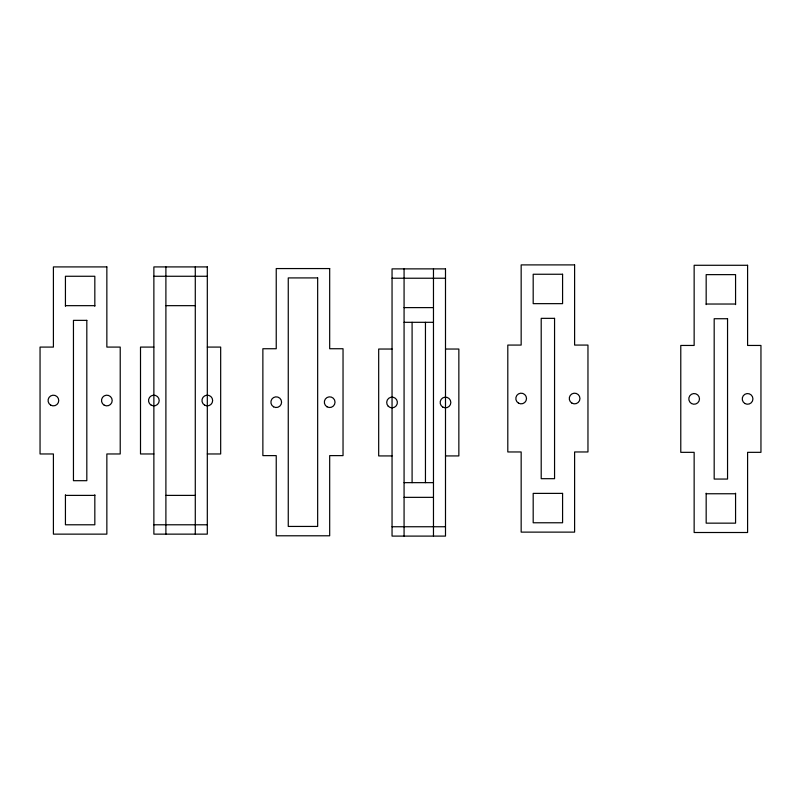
<?xml version="1.0" encoding="UTF-8"?>
<svg xmlns="http://www.w3.org/2000/svg" width="801" height="801" viewBox="0 0 801 801"><rect width="100%" height="100%" fill="white"/><g stroke="black" fill="none" stroke-linecap="round" stroke-linejoin="round"><path stroke-width="1.2" d="M153.872 276.265L207.309 276.265M392.049 278.227L445.496 278.227M706.172 304.03L735.568 304.03M65.432 305.662L94.828 305.662M165.897 305.662L195.284 305.662M404.074 307.614L433.471 307.614M404.074 322.312L433.471 322.312M153.872 347.083L140.505 347.083L140.505 453.967L153.872 453.967M207.309 347.083L220.675 347.083L220.675 453.967L207.309 453.967M392.049 349.036L378.683 349.036L378.683 455.929L392.049 455.929M445.496 349.036L458.853 349.036L458.853 455.929L445.496 455.929M404.074 482.653L433.471 482.653M706.172 493.756L735.568 493.756M65.432 495.388L94.828 495.388M165.897 495.388L195.284 495.388M404.074 497.351L433.471 497.351M153.872 524.785L207.309 524.785M392.049 526.748L445.496 526.748M735.568 304.61L735.568 274.633L706.172 274.633L706.172 304.61M735.568 493.186L735.568 523.153L706.172 523.153L706.172 493.186M433.471 268.876L433.471 536.099M425.451 322.312L425.451 482.653M412.094 322.312L412.094 482.653M404.074 268.876L404.074 536.099M195.284 266.913L195.284 534.137M165.897 266.913L165.897 534.137M94.828 306.232L94.828 276.265L65.432 276.265L65.432 306.232M94.828 494.808L94.828 524.785L65.432 524.785L65.432 494.808M574.607 264.901L521.161 264.901L521.161 345.071L507.804 345.071L507.804 451.964L521.161 451.964L521.161 532.124L574.607 532.124L574.607 451.964L587.964 451.964L587.964 345.071L574.607 345.071L574.607 264.901M747.593 265.281L694.147 265.281L694.147 345.451L680.78 345.451L680.78 452.335L694.147 452.335L694.147 532.505L747.593 532.505L747.593 452.335L760.95 452.335L760.95 345.451L747.593 345.451L747.593 265.281M106.853 266.913L53.407 266.913L53.407 347.083L40.05 347.083L40.05 453.967L53.407 453.967L53.407 534.137L106.853 534.137L106.853 453.967L120.22 453.967L120.22 347.083L106.853 347.083L106.853 266.913M207.309 266.913L153.872 266.913L153.872 534.137L207.309 534.137L207.309 266.913M329.682 268.565L276.235 268.565L276.235 348.735L262.868 348.735L262.868 455.619L276.235 455.619L276.235 535.789L329.682 535.789L329.682 455.619L343.038 455.619L343.038 348.735L329.682 348.735L329.682 268.565M445.496 268.876L392.049 268.876L392.049 536.099L445.496 536.099L445.496 268.876M562.582 274.252L533.186 274.252L533.186 303.649L562.582 303.649L562.582 274.252M317.657 277.917L288.26 277.917L288.26 526.437L317.657 526.437L317.657 277.917M554.562 318.347L541.206 318.347L541.206 478.688L554.562 478.688L554.562 318.347M727.548 318.728L714.182 318.728L714.182 479.058L727.548 479.058L727.548 318.728M86.818 320.36L73.452 320.36L73.452 480.69L86.818 480.69L86.818 320.36M562.582 493.386L533.186 493.386L533.186 522.773L562.582 522.773L562.582 493.386M50.743 405.156A5.347 5.347 0 0 0 58.753 400.52A5.347 5.347 0 0 0 50.743 395.894A5.347 5.347 0 0 0 50.743 405.156M104.18 405.156A5.347 5.347 0 0 0 112.2 400.52A5.347 5.347 0 0 0 104.18 395.894A5.347 5.347 0 0 0 104.18 405.156M151.199 405.156A5.347 5.347 0 0 0 159.209 400.52A5.347 5.347 0 0 0 151.199 395.894A5.347 5.347 0 0 0 151.199 405.156M204.635 405.156A5.347 5.347 0 0 0 212.655 400.52A5.347 5.347 0 0 0 204.635 395.894A5.347 5.347 0 0 0 204.635 405.156M273.562 406.808A5.347 5.347 0 0 0 281.582 402.172A5.347 5.347 0 0 0 273.562 397.546A5.347 5.347 0 0 0 273.562 406.808M327.008 406.808A5.347 5.347 0 0 0 335.028 402.172A5.347 5.347 0 0 0 327.008 397.546A5.347 5.347 0 0 0 327.008 406.808M388.265 406.267A5.347 5.347 0 0 0 397.206 403.864A5.347 5.347 0 0 0 390.668 397.316A5.347 5.347 0 0 0 388.265 406.267M442.823 407.108A5.347 5.347 0 0 0 450.833 402.482A5.347 5.347 0 0 0 442.823 397.857A5.347 5.347 0 0 0 442.823 407.108M518.487 403.143A5.347 5.347 0 0 0 526.507 398.518A5.347 5.347 0 0 0 518.487 393.892A5.347 5.347 0 0 0 518.487 403.143M571.934 403.143A5.347 5.347 0 0 0 579.954 398.518A5.347 5.347 0 0 0 571.934 393.892A5.347 5.347 0 0 0 571.934 403.143M691.473 403.524A5.347 5.347 0 0 0 699.483 398.898A5.347 5.347 0 0 0 691.473 394.262A5.347 5.347 0 0 0 691.473 403.524M744.92 403.524A5.347 5.347 0 0 0 752.93 398.898A5.347 5.347 0 0 0 744.92 394.262A5.347 5.347 0 0 0 744.92 403.524"/></g></svg>
